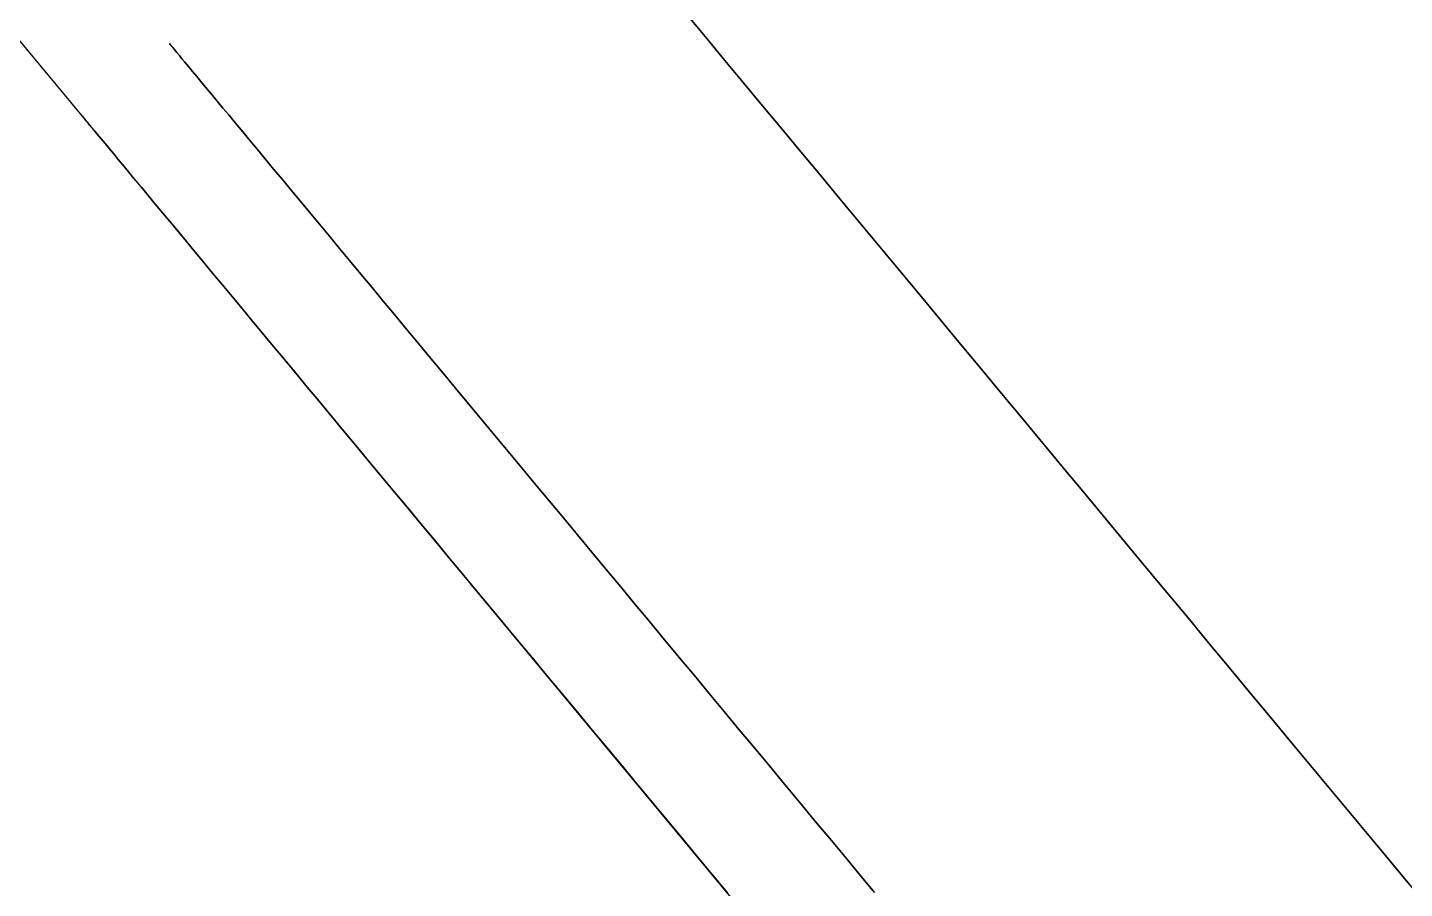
# Model space of a CAD drawing. Header units: metres. Extents: x 0 to 420, y 0 to 297.
# Drawn here: x 133.379 to 137.337, y 71.707 to 74.184 of the extents above; entities that cross this region are included whole.
import ezdxf

# ---------------------------------------------------------------- set-up
doc = ezdxf.new("R2010")
doc.units = ezdxf.units.M

msp = doc.modelspace()

# ---------------------------------------------------------------- linework, layer by layer
at = {"layer": 'GEOMETRY'}
for p, q in [((128.3649, 82.5445), (141.3926, 66.8509)), ((128.3649, 82.5445), (142.0415, 66.0691)), ((140.22, 65.8775), (127.1923, 81.5711)), ((140.8689, 65.0957), (127.1923, 81.5711)), ((135.3313, 74.1526), (135.279, 74.2155)), ((135.279, 74.2155), (135.3313, 74.1526)), ((135.3313, 74.1526), (135.279, 74.2155)), ((135.279, 74.2155), (135.3313, 74.1526)), ((135.3835, 74.0896), (135.3313, 74.1526)), ((135.3313, 74.1526), (135.3835, 74.0896)), ((135.3835, 74.0896), (135.3313, 74.1526)), ((135.3313, 74.1526), (135.3835, 74.0896)), ((133.789, 74.1348), (133.7866, 74.1378)), ((133.7866, 74.1378), (133.789, 74.1348)), ((133.789, 74.1348), (133.7866, 74.1378)), ((133.7866, 74.1378), (133.789, 74.1348)), ((133.7915, 74.1319), (133.789, 74.1348)), ((133.789, 74.1348), (133.7915, 74.1319)), ((133.7915, 74.1319), (133.789, 74.1348)), ((133.789, 74.1348), (133.7915, 74.1319)), ((133.7939, 74.129), (133.7915, 74.1319)), ((133.7915, 74.1319), (133.7939, 74.129)), ((133.7939, 74.129), (133.7915, 74.1319)), ((133.7915, 74.1319), (133.7939, 74.129)), ((133.7963, 74.1261), (133.7939, 74.129)), ((133.7939, 74.129), (133.7963, 74.1261)), ((133.7963, 74.1261), (133.7939, 74.129)), ((133.7939, 74.129), (133.7963, 74.1261)), ((133.8008, 74.1206), (133.7963, 74.1261)), ((133.7963, 74.1261), (133.8008, 74.1206)), ((133.8008, 74.1206), (133.7963, 74.1261)), ((133.7963, 74.1261), (133.8008, 74.1206)), ((133.8081, 74.1119), (133.8008, 74.1206)), ((133.8008, 74.1206), (133.8081, 74.1119)), ((133.8081, 74.1119), (133.8008, 74.1206)), ((133.8008, 74.1206), (133.8081, 74.1119)), ((133.8154, 74.1031), (133.8081, 74.1119)), ((133.8081, 74.1119), (133.8154, 74.1031)), ((133.8154, 74.1031), (133.8081, 74.1119)), ((133.8081, 74.1119), (133.8154, 74.1031)), ((133.8226, 74.0944), (133.8154, 74.1031)), ((133.8154, 74.1031), (133.8226, 74.0944)), ((133.8226, 74.0944), (133.8154, 74.1031)), ((133.8154, 74.1031), (133.8226, 74.0944)), ((133.8299, 74.0856), (133.8226, 74.0944)), ((133.8226, 74.0944), (133.8299, 74.0856)), ((133.8299, 74.0856), (133.8226, 74.0944)), ((133.8226, 74.0944), (133.8299, 74.0856)), ((133.8412, 74.072), (133.8299, 74.0856)), ((133.8299, 74.0856), (133.8412, 74.072)), ((133.8412, 74.072), (133.8299, 74.0856)), ((133.8299, 74.0856), (133.8412, 74.072)), ((133.8532, 74.0575), (133.8412, 74.072)), ((133.8412, 74.072), (133.8532, 74.0575)), ((133.8532, 74.0575), (133.8412, 74.072)), ((133.8412, 74.072), (133.8532, 74.0575)), ((135.4366, 74.0257), (135.3835, 74.0896)), ((135.3835, 74.0896), (135.4366, 74.0257)), ((135.4366, 74.0257), (135.3835, 74.0896)), ((135.3835, 74.0896), (135.4366, 74.0257)), ((133.8652, 74.043), (133.8532, 74.0575)), ((133.8532, 74.0575), (133.8652, 74.043)), ((133.8652, 74.043), (133.8532, 74.0575)), ((133.8532, 74.0575), (133.8652, 74.043)), ((133.8772, 74.0286), (133.8652, 74.043)), ((133.8652, 74.043), (133.8772, 74.0286)), ((133.8772, 74.0286), (133.8652, 74.043)), ((133.8652, 74.043), (133.8772, 74.0286)), ((133.8906, 74.0125), (133.8772, 74.0286)), ((133.8772, 74.0286), (133.8906, 74.0125)), ((133.8906, 74.0125), (133.8772, 74.0286)), ((133.8772, 74.0286), (133.8906, 74.0125)), ((133.9072, 73.9925), (133.8906, 74.0125)), ((133.8906, 74.0125), (133.9072, 73.9925)), ((133.9072, 73.9925), (133.8906, 74.0125)), ((133.8906, 74.0125), (133.9072, 73.9925)), ((133.9238, 73.9725), (133.9072, 73.9925)), ((133.9072, 73.9925), (133.9238, 73.9725)), ((133.9238, 73.9725), (133.9072, 73.9925)), ((133.9072, 73.9925), (133.9238, 73.9725)), ((135.4918, 73.9592), (135.4366, 74.0257)), ((135.4366, 74.0257), (135.4918, 73.9592)), ((135.4918, 73.9592), (135.4366, 74.0257)), ((135.4366, 74.0257), (135.4918, 73.9592)), ((133.9404, 73.9525), (133.9238, 73.9725)), ((133.9238, 73.9725), (133.9404, 73.9525)), ((133.9404, 73.9525), (133.9238, 73.9725)), ((133.9238, 73.9725), (133.9404, 73.9525)), ((133.957, 73.9325), (133.9404, 73.9525)), ((133.9404, 73.9525), (133.957, 73.9325)), ((133.957, 73.9325), (133.9404, 73.9525)), ((133.9404, 73.9525), (133.957, 73.9325)), ((135.5469, 73.8928), (135.4918, 73.9592)), ((135.4918, 73.9592), (135.5469, 73.8928)), ((135.5469, 73.8928), (135.4918, 73.9592)), ((135.4918, 73.9592), (135.5469, 73.8928)), ((133.5382, 73.9266), (133.5357, 73.9295)), ((133.5357, 73.9295), (133.5382, 73.9266)), ((133.5382, 73.9266), (133.5357, 73.9295)), ((133.5357, 73.9295), (133.5382, 73.9266)), ((133.5406, 73.9237), (133.5382, 73.9266)), ((133.5382, 73.9266), (133.5406, 73.9237)), ((133.5406, 73.9237), (133.5382, 73.9266)), ((133.5382, 73.9266), (133.5406, 73.9237)), ((133.543, 73.9208), (133.5406, 73.9237)), ((133.5406, 73.9237), (133.543, 73.9208)), ((133.543, 73.9208), (133.5406, 73.9237)), ((133.5406, 73.9237), (133.543, 73.9208)), ((133.5455, 73.9178), (133.543, 73.9208)), ((133.543, 73.9208), (133.5455, 73.9178)), ((133.5455, 73.9178), (133.543, 73.9208)), ((133.543, 73.9208), (133.5455, 73.9178)), ((133.55, 73.9124), (133.5455, 73.9178)), ((133.5455, 73.9178), (133.55, 73.9124)), ((133.55, 73.9124), (133.5455, 73.9178)), ((133.5455, 73.9178), (133.55, 73.9124)), ((133.5572, 73.9036), (133.55, 73.9124)), ((133.55, 73.9124), (133.5572, 73.9036)), ((133.5572, 73.9036), (133.55, 73.9124)), ((133.55, 73.9124), (133.5572, 73.9036)), ((133.9767, 73.9088), (133.957, 73.9325)), ((133.957, 73.9325), (133.9767, 73.9088)), ((133.9767, 73.9088), (133.957, 73.9325)), ((133.957, 73.9325), (133.9767, 73.9088)), ((133.9977, 73.8835), (133.9767, 73.9088)), ((133.9767, 73.9088), (133.9977, 73.8835)), ((133.9977, 73.8835), (133.9767, 73.9088)), ((133.9767, 73.9088), (133.9977, 73.8835)), ((133.5645, 73.8949), (133.5572, 73.9036)), ((133.5572, 73.9036), (133.5645, 73.8949)), ((133.5645, 73.8949), (133.5572, 73.9036)), ((133.5572, 73.9036), (133.5645, 73.8949)), ((133.5718, 73.8861), (133.5645, 73.8949)), ((133.5645, 73.8949), (133.5718, 73.8861)), ((133.5718, 73.8861), (133.5645, 73.8949)), ((133.5645, 73.8949), (133.5718, 73.8861)), ((133.579, 73.8774), (133.5718, 73.8861)), ((133.5718, 73.8861), (133.579, 73.8774)), ((133.579, 73.8774), (133.5718, 73.8861)), ((133.5718, 73.8861), (133.579, 73.8774)), ((133.5904, 73.8637), (133.579, 73.8774)), ((133.579, 73.8774), (133.5904, 73.8637)), ((133.5904, 73.8637), (133.579, 73.8774)), ((133.579, 73.8774), (133.5904, 73.8637)), ((134.0187, 73.8582), (133.9977, 73.8835)), ((133.9977, 73.8835), (134.0187, 73.8582)), ((134.0187, 73.8582), (133.9977, 73.8835)), ((133.9977, 73.8835), (134.0187, 73.8582)), ((135.6021, 73.8264), (135.5469, 73.8928)), ((135.5469, 73.8928), (135.6021, 73.8264)), ((135.6021, 73.8264), (135.5469, 73.8928)), ((135.5469, 73.8928), (135.6021, 73.8264)), ((133.6024, 73.8493), (133.5904, 73.8637)), ((133.5904, 73.8637), (133.6024, 73.8493)), ((133.6024, 73.8493), (133.5904, 73.8637)), ((133.5904, 73.8637), (133.6024, 73.8493)), ((133.6144, 73.8348), (133.6024, 73.8493)), ((133.6024, 73.8493), (133.6144, 73.8348)), ((133.6144, 73.8348), (133.6024, 73.8493)), ((133.6024, 73.8493), (133.6144, 73.8348)), ((133.6264, 73.8203), (133.6144, 73.8348)), ((133.6144, 73.8348), (133.6264, 73.8203)), ((133.6264, 73.8203), (133.6144, 73.8348)), ((133.6144, 73.8348), (133.6264, 73.8203)), ((134.0397, 73.8329), (134.0187, 73.8582)), ((134.0187, 73.8582), (134.0397, 73.8329)), ((134.0397, 73.8329), (134.0187, 73.8582)), ((134.0187, 73.8582), (134.0397, 73.8329)), ((134.0612, 73.8069), (134.0397, 73.8329)), ((134.0397, 73.8329), (134.0612, 73.8069)), ((134.0612, 73.8069), (134.0397, 73.8329)), ((134.0397, 73.8329), (134.0612, 73.8069)), ((133.6397, 73.8043), (133.6264, 73.8203)), ((133.6264, 73.8203), (133.6397, 73.8043)), ((133.6397, 73.8043), (133.6264, 73.8203)), ((133.6264, 73.8203), (133.6397, 73.8043)), ((133.6563, 73.7843), (133.6397, 73.8043)), ((133.6397, 73.8043), (133.6563, 73.7843)), ((133.6563, 73.7843), (133.6397, 73.8043)), ((133.6397, 73.8043), (133.6563, 73.7843)), ((134.0863, 73.7767), (134.0612, 73.8069)), ((134.0612, 73.8069), (134.0863, 73.7767)), ((134.0863, 73.7767), (134.0612, 73.8069)), ((134.0612, 73.8069), (134.0863, 73.7767)), ((135.6572, 73.7599), (135.6021, 73.8264)), ((135.6021, 73.8264), (135.6572, 73.7599)), ((135.6572, 73.7599), (135.6021, 73.8264)), ((135.6021, 73.8264), (135.6572, 73.7599)), ((133.6729, 73.7643), (133.6563, 73.7843)), ((133.6563, 73.7843), (133.6729, 73.7643)), ((133.6729, 73.7643), (133.6563, 73.7843)), ((133.6563, 73.7843), (133.6729, 73.7643)), ((133.6895, 73.7443), (133.6729, 73.7643)), ((133.6729, 73.7643), (133.6895, 73.7443)), ((133.6895, 73.7443), (133.6729, 73.7643)), ((133.6729, 73.7643), (133.6895, 73.7443)), ((134.1114, 73.7465), (134.0863, 73.7767)), ((134.0863, 73.7767), (134.1114, 73.7465)), ((134.1114, 73.7465), (134.0863, 73.7767)), ((134.0863, 73.7767), (134.1114, 73.7465)), ((135.714, 73.6916), (135.6572, 73.7599)), ((135.6572, 73.7599), (135.714, 73.6916)), ((135.714, 73.6916), (135.6572, 73.7599)), ((135.6572, 73.7599), (135.714, 73.6916)), ((133.7061, 73.7243), (133.6895, 73.7443)), ((133.6895, 73.7443), (133.7061, 73.7243)), ((133.7061, 73.7243), (133.6895, 73.7443)), ((133.6895, 73.7443), (133.7061, 73.7243)), ((133.7259, 73.7005), (133.7061, 73.7243)), ((133.7061, 73.7243), (133.7259, 73.7005)), ((133.7259, 73.7005), (133.7061, 73.7243)), ((133.7061, 73.7243), (133.7259, 73.7005)), ((134.1365, 73.7162), (134.1114, 73.7465)), ((134.1114, 73.7465), (134.1365, 73.7162)), ((134.1365, 73.7162), (134.1114, 73.7465)), ((134.1114, 73.7465), (134.1365, 73.7162)), ((134.1616, 73.686), (134.1365, 73.7162)), ((134.1365, 73.7162), (134.1616, 73.686)), ((134.1616, 73.686), (134.1365, 73.7162)), ((134.1365, 73.7162), (134.1616, 73.686)), ((133.7468, 73.6753), (133.7259, 73.7005)), ((133.7259, 73.7005), (133.7468, 73.6753)), ((133.7468, 73.6753), (133.7259, 73.7005)), ((133.7259, 73.7005), (133.7468, 73.6753)), ((133.7678, 73.65), (133.7468, 73.6753)), ((133.7468, 73.6753), (133.7678, 73.65)), ((133.7678, 73.65), (133.7468, 73.6753)), ((133.7468, 73.6753), (133.7678, 73.65)), ((134.1889, 73.6531), (134.1616, 73.686)), ((134.1616, 73.686), (134.1889, 73.6531)), ((134.1889, 73.6531), (134.1616, 73.686)), ((134.1616, 73.686), (134.1889, 73.6531)), ((135.7713, 73.6225), (135.714, 73.6916)), ((135.714, 73.6916), (135.7713, 73.6225)), ((135.7713, 73.6225), (135.714, 73.6916)), ((135.714, 73.6916), (135.7713, 73.6225)), ((133.7888, 73.6247), (133.7678, 73.65)), ((133.7678, 73.65), (133.7888, 73.6247)), ((133.7888, 73.6247), (133.7678, 73.65)), ((133.7678, 73.65), (133.7888, 73.6247)), ((134.2178, 73.6183), (134.1889, 73.6531)), ((134.1889, 73.6531), (134.2178, 73.6183)), ((134.2178, 73.6183), (134.1889, 73.6531)), ((134.1889, 73.6531), (134.2178, 73.6183)), ((133.8104, 73.5987), (133.7888, 73.6247)), ((133.7888, 73.6247), (133.8104, 73.5987)), ((133.8104, 73.5987), (133.7888, 73.6247)), ((133.7888, 73.6247), (133.8104, 73.5987)), ((133.8355, 73.5685), (133.8104, 73.5987)), ((133.8104, 73.5987), (133.8355, 73.5685)), ((133.8355, 73.5685), (133.8104, 73.5987)), ((133.8104, 73.5987), (133.8355, 73.5685)), ((134.2467, 73.5835), (134.2178, 73.6183)), ((134.2178, 73.6183), (134.2467, 73.5835)), ((134.2467, 73.5835), (134.2178, 73.6183)), ((134.2178, 73.6183), (134.2467, 73.5835)), ((135.8287, 73.5534), (135.7713, 73.6225)), ((135.7713, 73.6225), (135.8287, 73.5534)), ((135.8287, 73.5534), (135.7713, 73.6225)), ((135.7713, 73.6225), (135.8287, 73.5534)), ((133.8606, 73.5382), (133.8355, 73.5685)), ((133.8355, 73.5685), (133.8606, 73.5382)), ((133.8606, 73.5382), (133.8355, 73.5685)), ((133.8355, 73.5685), (133.8606, 73.5382)), ((134.2756, 73.5487), (134.2467, 73.5835)), ((134.2467, 73.5835), (134.2756, 73.5487)), ((134.2756, 73.5487), (134.2467, 73.5835)), ((134.2467, 73.5835), (134.2756, 73.5487)), ((135.8861, 73.4843), (135.8287, 73.5534)), ((135.8287, 73.5534), (135.8861, 73.4843)), ((135.8861, 73.4843), (135.8287, 73.5534)), ((135.8287, 73.5534), (135.8861, 73.4843)), ((133.8857, 73.508), (133.8606, 73.5382)), ((133.8606, 73.5382), (133.8857, 73.508)), ((133.8857, 73.508), (133.8606, 73.5382)), ((133.8606, 73.5382), (133.8857, 73.508)), ((134.3045, 73.5138), (134.2756, 73.5487)), ((134.2756, 73.5487), (134.3045, 73.5138)), ((134.3045, 73.5138), (134.2756, 73.5487)), ((134.2756, 73.5487), (134.3045, 73.5138)), ((134.3369, 73.4749), (134.3045, 73.5138)), ((134.3045, 73.5138), (134.3369, 73.4749)), ((134.3369, 73.4749), (134.3045, 73.5138)), ((134.3045, 73.5138), (134.3369, 73.4749)), ((133.9108, 73.4778), (133.8857, 73.508)), ((133.8857, 73.508), (133.9108, 73.4778)), ((133.9108, 73.4778), (133.8857, 73.508)), ((133.8857, 73.508), (133.9108, 73.4778)), ((133.9381, 73.4449), (133.9108, 73.4778)), ((133.9108, 73.4778), (133.9381, 73.4449)), ((133.9381, 73.4449), (133.9108, 73.4778)), ((133.9108, 73.4778), (133.9381, 73.4449)), ((134.3692, 73.4359), (134.3369, 73.4749)), ((134.3369, 73.4749), (134.3692, 73.4359)), ((134.3692, 73.4359), (134.3369, 73.4749)), ((134.3369, 73.4749), (134.3692, 73.4359)), ((135.9436, 73.4149), (135.8861, 73.4843)), ((135.8861, 73.4843), (135.9436, 73.4149)), ((135.9436, 73.4149), (135.8861, 73.4843)), ((135.8861, 73.4843), (135.9436, 73.4149)), ((133.967, 73.4101), (133.9381, 73.4449)), ((133.9381, 73.4449), (133.967, 73.4101)), ((133.967, 73.4101), (133.9381, 73.4449)), ((133.9381, 73.4449), (133.967, 73.4101)), ((134.4016, 73.3969), (134.3692, 73.4359)), ((134.3692, 73.4359), (134.4016, 73.3969)), ((134.4016, 73.3969), (134.3692, 73.4359)), ((134.3692, 73.4359), (134.4016, 73.3969)), ((133.9959, 73.3753), (133.967, 73.4101)), ((133.967, 73.4101), (133.9959, 73.3753)), ((133.9959, 73.3753), (133.967, 73.4101)), ((133.967, 73.4101), (133.9959, 73.3753)), ((134.4339, 73.358), (134.4016, 73.3969)), ((134.4016, 73.3969), (134.4339, 73.358)), ((134.4339, 73.358), (134.4016, 73.3969)), ((134.4016, 73.3969), (134.4339, 73.358)), ((136.0025, 73.344), (135.9436, 73.4149)), ((135.9436, 73.4149), (136.0025, 73.344)), ((136.0025, 73.344), (135.9436, 73.4149)), ((135.9436, 73.4149), (136.0025, 73.344)), ((134.0248, 73.3404), (133.9959, 73.3753)), ((133.9959, 73.3753), (134.0248, 73.3404)), ((134.0248, 73.3404), (133.9959, 73.3753)), ((133.9959, 73.3753), (134.0248, 73.3404)), ((134.4676, 73.3174), (134.4339, 73.358)), ((134.4339, 73.358), (134.4676, 73.3174)), ((134.4676, 73.3174), (134.4339, 73.358)), ((134.4339, 73.358), (134.4676, 73.3174)), ((134.0537, 73.3056), (134.0248, 73.3404)), ((134.0248, 73.3404), (134.0537, 73.3056)), ((134.0537, 73.3056), (134.0248, 73.3404)), ((134.0248, 73.3404), (134.0537, 73.3056)), ((134.5029, 73.2748), (134.4676, 73.3174)), ((134.4676, 73.3174), (134.5029, 73.2748)), ((134.5029, 73.2748), (134.4676, 73.3174)), ((134.4676, 73.3174), (134.5029, 73.2748)), ((136.0613, 73.2731), (136.0025, 73.344)), ((136.0025, 73.344), (136.0613, 73.2731)), ((136.0613, 73.2731), (136.0025, 73.344)), ((136.0025, 73.344), (136.0613, 73.2731)), ((134.086, 73.2666), (134.0537, 73.3056)), ((134.0537, 73.3056), (134.086, 73.2666)), ((134.086, 73.2666), (134.0537, 73.3056)), ((134.0537, 73.3056), (134.086, 73.2666)), ((134.5383, 73.2322), (134.5029, 73.2748)), ((134.5029, 73.2748), (134.5383, 73.2322)), ((134.5383, 73.2322), (134.5029, 73.2748)), ((134.5029, 73.2748), (134.5383, 73.2322)), ((134.1184, 73.2277), (134.086, 73.2666)), ((134.086, 73.2666), (134.1184, 73.2277)), ((134.1184, 73.2277), (134.086, 73.2666)), ((134.086, 73.2666), (134.1184, 73.2277)), ((136.1202, 73.2022), (136.0613, 73.2731)), ((136.0613, 73.2731), (136.1202, 73.2022)), ((136.1202, 73.2022), (136.0613, 73.2731)), ((136.0613, 73.2731), (136.1202, 73.2022)), ((134.1507, 73.1887), (134.1184, 73.2277)), ((134.1184, 73.2277), (134.1507, 73.1887)), ((134.1507, 73.1887), (134.1184, 73.2277)), ((134.1184, 73.2277), (134.1507, 73.1887)), ((134.5737, 73.1896), (134.5383, 73.2322)), ((134.5383, 73.2322), (134.5737, 73.1896)), ((134.5737, 73.1896), (134.5383, 73.2322)), ((134.5383, 73.2322), (134.5737, 73.1896)), ((136.179, 73.1313), (136.1202, 73.2022)), ((136.1202, 73.2022), (136.179, 73.1313)), ((136.179, 73.1313), (136.1202, 73.2022)), ((136.1202, 73.2022), (136.179, 73.1313)), ((134.1831, 73.1498), (134.1507, 73.1887)), ((134.1507, 73.1887), (134.1831, 73.1498)), ((134.1831, 73.1498), (134.1507, 73.1887)), ((134.1507, 73.1887), (134.1831, 73.1498)), ((134.6091, 73.147), (134.5737, 73.1896)), ((134.5737, 73.1896), (134.6091, 73.147)), ((134.6091, 73.147), (134.5737, 73.1896)), ((134.5737, 73.1896), (134.6091, 73.147)), ((134.2167, 73.1092), (134.1831, 73.1498)), ((134.1831, 73.1498), (134.2167, 73.1092)), ((134.2167, 73.1092), (134.1831, 73.1498)), ((134.1831, 73.1498), (134.2167, 73.1092)), ((134.6467, 73.1017), (134.6091, 73.147)), ((134.6091, 73.147), (134.6467, 73.1017)), ((134.6467, 73.1017), (134.6091, 73.147)), ((134.6091, 73.147), (134.6467, 73.1017)), ((136.2383, 73.0599), (136.179, 73.1313)), ((136.179, 73.1313), (136.2383, 73.0599)), ((136.2383, 73.0599), (136.179, 73.1313)), ((136.179, 73.1313), (136.2383, 73.0599)), ((134.2521, 73.0666), (134.2167, 73.1092)), ((134.2167, 73.1092), (134.2521, 73.0666)), ((134.2521, 73.0666), (134.2167, 73.1092)), ((134.2167, 73.1092), (134.2521, 73.0666)), ((134.6846, 73.0559), (134.6467, 73.1017)), ((134.6467, 73.1017), (134.6846, 73.0559)), ((134.6846, 73.0559), (134.6467, 73.1017)), ((134.6467, 73.1017), (134.6846, 73.0559)), ((134.2875, 73.024), (134.2521, 73.0666)), ((134.2521, 73.0666), (134.2875, 73.024)), ((134.2875, 73.024), (134.2521, 73.0666)), ((134.2521, 73.0666), (134.2875, 73.024)), ((134.7226, 73.0102), (134.6846, 73.0559)), ((134.6846, 73.0559), (134.7226, 73.0102)), ((134.7226, 73.0102), (134.6846, 73.0559)), ((134.6846, 73.0559), (134.7226, 73.0102)), ((136.2979, 72.9881), (136.2383, 73.0599)), ((136.2383, 73.0599), (136.2979, 72.9881)), ((136.2979, 72.9881), (136.2383, 73.0599)), ((136.2383, 73.0599), (136.2979, 72.9881)), ((134.3229, 72.9814), (134.2875, 73.024)), ((134.2875, 73.024), (134.3229, 72.9814)), ((134.3229, 72.9814), (134.2875, 73.024)), ((134.2875, 73.024), (134.3229, 72.9814)), ((134.7606, 72.9645), (134.7226, 73.0102)), ((134.7226, 73.0102), (134.7606, 72.9645)), ((134.7606, 72.9645), (134.7226, 73.0102)), ((134.7226, 73.0102), (134.7606, 72.9645)), ((134.3582, 72.9387), (134.3229, 72.9814)), ((134.3229, 72.9814), (134.3582, 72.9387)), ((134.3582, 72.9387), (134.3229, 72.9814)), ((134.3229, 72.9814), (134.3582, 72.9387)), ((134.7991, 72.918), (134.7606, 72.9645)), ((134.7606, 72.9645), (134.7991, 72.918)), ((134.7991, 72.918), (134.7606, 72.9645)), ((134.7606, 72.9645), (134.7991, 72.918)), ((136.3575, 72.9163), (136.2979, 72.9881)), ((136.2979, 72.9881), (136.3575, 72.9163)), ((136.3575, 72.9163), (136.2979, 72.9881)), ((136.2979, 72.9881), (136.3575, 72.9163)), ((134.3958, 72.8935), (134.3582, 72.9387)), ((134.3582, 72.9387), (134.3958, 72.8935)), ((134.3958, 72.8935), (134.3582, 72.9387)), ((134.3582, 72.9387), (134.3958, 72.8935)), ((134.4338, 72.8477), (134.3958, 72.8935)), ((134.3958, 72.8935), (134.4338, 72.8477)), ((134.4338, 72.8477), (134.3958, 72.8935)), ((134.3958, 72.8935), (134.4338, 72.8477)), ((134.8392, 72.8697), (134.7991, 72.918)), ((134.7991, 72.918), (134.8392, 72.8697)), ((134.8392, 72.8697), (134.7991, 72.918)), ((134.7991, 72.918), (134.8392, 72.8697)), ((136.4171, 72.8445), (136.3575, 72.9163)), ((136.3575, 72.9163), (136.4171, 72.8445)), ((136.4171, 72.8445), (136.3575, 72.9163)), ((136.3575, 72.9163), (136.4171, 72.8445)), ((134.4718, 72.802), (134.4338, 72.8477)), ((134.4338, 72.8477), (134.4718, 72.802)), ((134.4718, 72.802), (134.4338, 72.8477)), ((134.4338, 72.8477), (134.4718, 72.802)), ((134.8793, 72.8215), (134.8392, 72.8697)), ((134.8392, 72.8697), (134.8793, 72.8215)), ((134.8793, 72.8215), (134.8392, 72.8697)), ((134.8392, 72.8697), (134.8793, 72.8215)), ((136.4767, 72.7727), (136.4171, 72.8445)), ((136.4171, 72.8445), (136.4767, 72.7727)), ((136.4767, 72.7727), (136.4171, 72.8445)), ((136.4171, 72.8445), (136.4767, 72.7727)), ((134.5097, 72.7562), (134.4718, 72.802)), ((134.4718, 72.802), (134.5097, 72.7562)), ((134.5097, 72.7562), (134.4718, 72.802)), ((134.4718, 72.802), (134.5097, 72.7562)), ((134.9194, 72.7732), (134.8793, 72.8215)), ((134.8793, 72.8215), (134.9194, 72.7732)), ((134.9194, 72.7732), (134.8793, 72.8215)), ((134.8793, 72.8215), (134.9194, 72.7732)), ((134.9595, 72.7249), (134.9194, 72.7732)), ((134.9194, 72.7732), (134.9595, 72.7249)), ((134.9595, 72.7249), (134.9194, 72.7732)), ((134.9194, 72.7732), (134.9595, 72.7249)), ((136.4767, 72.7727), (136.5363, 72.7009)), ((136.5363, 72.7009), (136.4767, 72.7727)), ((136.4767, 72.7727), (136.5363, 72.7009)), ((136.5363, 72.7009), (136.4767, 72.7727)), ((134.5483, 72.7098), (134.5097, 72.7562)), ((134.5097, 72.7562), (134.5483, 72.7098)), ((134.5483, 72.7098), (134.5097, 72.7562)), ((134.5097, 72.7562), (134.5483, 72.7098)), ((135.0007, 72.6752), (134.9595, 72.7249)), ((134.9595, 72.7249), (135.0007, 72.6752)), ((135.0007, 72.6752), (134.9595, 72.7249)), ((134.9595, 72.7249), (135.0007, 72.6752)), ((134.5884, 72.6615), (134.5483, 72.7098)), ((134.5483, 72.7098), (134.5884, 72.6615)), ((134.5884, 72.6615), (134.5483, 72.7098)), ((134.5483, 72.7098), (134.5884, 72.6615)), ((136.5363, 72.7009), (136.5959, 72.6291)), ((136.5959, 72.6291), (136.5363, 72.7009)), ((136.5363, 72.7009), (136.5959, 72.6291)), ((136.5959, 72.6291), (136.5363, 72.7009)), ((134.6285, 72.6132), (134.5884, 72.6615)), ((134.5884, 72.6615), (134.6285, 72.6132)), ((134.6285, 72.6132), (134.5884, 72.6615)), ((134.5884, 72.6615), (134.6285, 72.6132)), ((135.0424, 72.625), (135.0007, 72.6752)), ((135.0007, 72.6752), (135.0424, 72.625)), ((135.0424, 72.625), (135.0007, 72.6752)), ((135.0007, 72.6752), (135.0424, 72.625)), ((134.6685, 72.5649), (134.6285, 72.6132)), ((134.6285, 72.6132), (134.6685, 72.5649)), ((134.6685, 72.5649), (134.6285, 72.6132)), ((134.6285, 72.6132), (134.6685, 72.5649)), ((135.084, 72.5748), (135.0424, 72.625)), ((135.0424, 72.625), (135.084, 72.5748)), ((135.084, 72.5748), (135.0424, 72.625)), ((135.0424, 72.625), (135.084, 72.5748)), ((136.5959, 72.6291), (136.6556, 72.5573)), ((136.6556, 72.5573), (136.5959, 72.6291)), ((136.5959, 72.6291), (136.6556, 72.5573)), ((136.6556, 72.5573), (136.5959, 72.6291)), ((134.7086, 72.5167), (134.6685, 72.5649)), ((134.6685, 72.5649), (134.7086, 72.5167)), ((134.7086, 72.5167), (134.6685, 72.5649)), ((134.6685, 72.5649), (134.7086, 72.5167)), ((135.1257, 72.5246), (135.084, 72.5748)), ((135.084, 72.5748), (135.1257, 72.5246)), ((135.1257, 72.5246), (135.084, 72.5748)), ((135.084, 72.5748), (135.1257, 72.5246)), ((135.1676, 72.4742), (135.1257, 72.5246)), ((135.1257, 72.5246), (135.1676, 72.4742)), ((135.1676, 72.4742), (135.1257, 72.5246)), ((135.1257, 72.5246), (135.1676, 72.4742)), ((136.6556, 72.5573), (136.7152, 72.4855)), ((136.7152, 72.4855), (136.6556, 72.5573)), ((136.6556, 72.5573), (136.7152, 72.4855)), ((136.7152, 72.4855), (136.6556, 72.5573)), ((134.7498, 72.467), (134.7086, 72.5167)), ((134.7086, 72.5167), (134.7498, 72.467)), ((134.7498, 72.467), (134.7086, 72.5167)), ((134.7086, 72.5167), (134.7498, 72.467)), ((136.7152, 72.4855), (136.7744, 72.4141)), ((136.7744, 72.4141), (136.7152, 72.4855)), ((136.7152, 72.4855), (136.7744, 72.4141)), ((136.7744, 72.4141), (136.7152, 72.4855)), ((134.7915, 72.4168), (134.7498, 72.467)), ((134.7498, 72.467), (134.7915, 72.4168)), ((134.7915, 72.4168), (134.7498, 72.467)), ((134.7498, 72.467), (134.7915, 72.4168)), ((135.2103, 72.4227), (135.1676, 72.4742)), ((135.1676, 72.4742), (135.2103, 72.4227)), ((135.2103, 72.4227), (135.1676, 72.4742)), ((135.1676, 72.4742), (135.2103, 72.4227)), ((134.8332, 72.3666), (134.7915, 72.4168)), ((134.7915, 72.4168), (134.8332, 72.3666)), ((134.8332, 72.3666), (134.7915, 72.4168)), ((134.7915, 72.4168), (134.8332, 72.3666)), ((135.2531, 72.3711), (135.2103, 72.4227)), ((135.2103, 72.4227), (135.2531, 72.3711)), ((135.2531, 72.3711), (135.2103, 72.4227)), ((135.2103, 72.4227), (135.2531, 72.3711)), ((136.7744, 72.4141), (136.8333, 72.3432)), ((136.8333, 72.3432), (136.7744, 72.4141)), ((136.7744, 72.4141), (136.8333, 72.3432)), ((136.8333, 72.3432), (136.7744, 72.4141)), ((134.8749, 72.3164), (134.8332, 72.3666)), ((134.8332, 72.3666), (134.8749, 72.3164)), ((134.8749, 72.3164), (134.8332, 72.3666)), ((134.8332, 72.3666), (134.8749, 72.3164)), ((135.2959, 72.3196), (135.2531, 72.3711)), ((135.2531, 72.3711), (135.2959, 72.3196)), ((135.2959, 72.3196), (135.2531, 72.3711)), ((135.2531, 72.3711), (135.2959, 72.3196)), ((136.8333, 72.3432), (136.8921, 72.2723)), ((136.8921, 72.2723), (136.8333, 72.3432)), ((136.8333, 72.3432), (136.8921, 72.2723)), ((136.8921, 72.2723), (136.8333, 72.3432)), ((134.9167, 72.266), (134.8749, 72.3164)), ((134.8749, 72.3164), (134.9167, 72.266)), ((134.9167, 72.266), (134.8749, 72.3164)), ((134.8749, 72.3164), (134.9167, 72.266)), ((135.3386, 72.2681), (135.2959, 72.3196)), ((135.2959, 72.3196), (135.3386, 72.2681)), ((135.3386, 72.2681), (135.2959, 72.3196)), ((135.2959, 72.3196), (135.3386, 72.2681)), ((134.9595, 72.2144), (134.9167, 72.266)), ((134.9167, 72.266), (134.9595, 72.2144)), ((134.9595, 72.2144), (134.9167, 72.266)), ((134.9167, 72.266), (134.9595, 72.2144)), ((135.3817, 72.2162), (135.3386, 72.2681)), ((135.3386, 72.2681), (135.3817, 72.2162)), ((135.3817, 72.2162), (135.3386, 72.2681)), ((135.3386, 72.2681), (135.3817, 72.2162)), ((136.8921, 72.2723), (136.951, 72.2014)), ((136.951, 72.2014), (136.8921, 72.2723)), ((136.8921, 72.2723), (136.951, 72.2014)), ((136.951, 72.2014), (136.8921, 72.2723)), ((135.0023, 72.1629), (134.9595, 72.2144)), ((134.9595, 72.2144), (135.0023, 72.1629)), ((135.0023, 72.1629), (134.9595, 72.2144)), ((134.9595, 72.2144), (135.0023, 72.1629)), ((135.425, 72.164), (135.3817, 72.2162)), ((135.3817, 72.2162), (135.425, 72.164)), ((135.425, 72.164), (135.3817, 72.2162)), ((135.3817, 72.2162), (135.425, 72.164)), ((136.951, 72.2014), (137.0098, 72.1305)), ((137.0098, 72.1305), (136.951, 72.2014)), ((136.951, 72.2014), (137.0098, 72.1305)), ((137.0098, 72.1305), (136.951, 72.2014)), ((135.045, 72.1114), (135.0023, 72.1629)), ((135.0023, 72.1629), (135.045, 72.1114)), ((135.045, 72.1114), (135.0023, 72.1629)), ((135.0023, 72.1629), (135.045, 72.1114)), ((135.4683, 72.1119), (135.425, 72.164)), ((135.425, 72.164), (135.4683, 72.1119)), ((135.4683, 72.1119), (135.425, 72.164)), ((135.425, 72.164), (135.4683, 72.1119)), ((137.0098, 72.1305), (137.0674, 72.0611)), ((137.0674, 72.0611), (137.0098, 72.1305)), ((137.0098, 72.1305), (137.0674, 72.0611)), ((137.0674, 72.0611), (137.0098, 72.1305)), ((135.0878, 72.0599), (135.045, 72.1114)), ((135.045, 72.1114), (135.0878, 72.0599)), ((135.0878, 72.0599), (135.045, 72.1114)), ((135.045, 72.1114), (135.0878, 72.0599)), ((135.5117, 72.0597), (135.4683, 72.1119)), ((135.4683, 72.1119), (135.5117, 72.0597)), ((135.5117, 72.0597), (135.4683, 72.1119)), ((135.4683, 72.1119), (135.5117, 72.0597)), ((135.1309, 72.008), (135.0878, 72.0599)), ((135.0878, 72.0599), (135.1309, 72.008)), ((135.1309, 72.008), (135.0878, 72.0599)), ((135.0878, 72.0599), (135.1309, 72.008)), ((135.555, 72.0075), (135.5117, 72.0597)), ((135.5117, 72.0597), (135.555, 72.0075)), ((135.555, 72.0075), (135.5117, 72.0597)), ((135.5117, 72.0597), (135.555, 72.0075)), ((137.0674, 72.0611), (137.1248, 71.992)), ((137.1248, 71.992), (137.0674, 72.0611)), ((137.0674, 72.0611), (137.1248, 71.992)), ((137.1248, 71.992), (137.0674, 72.0611)), ((135.1742, 71.9558), (135.1309, 72.008)), ((135.1309, 72.008), (135.1742, 71.9558)), ((135.1742, 71.9558), (135.1309, 72.008)), ((135.1309, 72.008), (135.1742, 71.9558)), ((135.555, 72.0075), (135.5983, 71.9553)), ((135.5983, 71.9553), (135.555, 72.0075)), ((135.555, 72.0075), (135.5983, 71.9553)), ((135.5983, 71.9553), (135.555, 72.0075)), ((137.1248, 71.992), (137.1822, 71.9229)), ((137.1822, 71.9229), (137.1248, 71.992)), ((137.1248, 71.992), (137.1822, 71.9229)), ((137.1822, 71.9229), (137.1248, 71.992)), ((135.2175, 71.9036), (135.1742, 71.9558)), ((135.1742, 71.9558), (135.2175, 71.9036)), ((135.2175, 71.9036), (135.1742, 71.9558)), ((135.1742, 71.9558), (135.2175, 71.9036)), ((135.5983, 71.9553), (135.6416, 71.9032)), ((135.6416, 71.9032), (135.5983, 71.9553)), ((135.5983, 71.9553), (135.6416, 71.9032)), ((135.6416, 71.9032), (135.5983, 71.9553)), ((135.2608, 71.8515), (135.2175, 71.9036)), ((135.2175, 71.9036), (135.2608, 71.8515)), ((135.2608, 71.8515), (135.2175, 71.9036)), ((135.2175, 71.9036), (135.2608, 71.8515)), ((135.6416, 71.9032), (135.6849, 71.851)), ((135.6849, 71.851), (135.6416, 71.9032)), ((135.6416, 71.9032), (135.6849, 71.851)), ((135.6849, 71.851), (135.6416, 71.9032)), ((137.1822, 71.9229), (137.2395, 71.8538)), ((137.2395, 71.8538), (137.1822, 71.9229)), ((137.1822, 71.9229), (137.2395, 71.8538)), ((137.2395, 71.8538), (137.1822, 71.9229)), ((135.3041, 71.7993), (135.2608, 71.8515)), ((135.2608, 71.8515), (135.3041, 71.7993)), ((135.3041, 71.7993), (135.2608, 71.8515)), ((135.2608, 71.8515), (135.3041, 71.7993)), ((135.6849, 71.851), (135.7282, 71.7988)), ((135.7282, 71.7988), (135.6849, 71.851)), ((135.6849, 71.851), (135.7282, 71.7988)), ((135.7282, 71.7988), (135.6849, 71.851)), ((137.2395, 71.8538), (137.2962, 71.7855)), ((137.2962, 71.7855), (137.2395, 71.8538)), ((137.2395, 71.8538), (137.2962, 71.7855)), ((137.2962, 71.7855), (137.2395, 71.8538)), ((135.3041, 71.7993), (135.3474, 71.7471)), ((135.3474, 71.7471), (135.3041, 71.7993)), ((135.3041, 71.7993), (135.3474, 71.7471)), ((135.3474, 71.7471), (135.3041, 71.7993)), ((135.7282, 71.7988), (135.7713, 71.7469)), ((135.7713, 71.7469), (135.7282, 71.7988)), ((135.7282, 71.7988), (135.7713, 71.7469)), ((135.7713, 71.7469), (135.7282, 71.7988)), ((137.2962, 71.7855), (137.3514, 71.7191)), ((137.3514, 71.7191), (137.2962, 71.7855)), ((137.2962, 71.7855), (137.3514, 71.7191)), ((137.3514, 71.7191), (137.2962, 71.7855)), ((135.3474, 71.7471), (135.3907, 71.6949)), ((135.3907, 71.6949), (135.3474, 71.7471)), ((135.3474, 71.7471), (135.3907, 71.6949)), ((135.3907, 71.6949), (135.3474, 71.7471)), ((135.7713, 71.7469), (135.8141, 71.6954)), ((135.8141, 71.6954), (135.7713, 71.7469)), ((135.7713, 71.7469), (135.8141, 71.6954)), ((135.8141, 71.6954), (135.7713, 71.7469))]:
    msp.add_line(p, q, dxfattribs=at)

doc.saveas('drawing.dxf')
